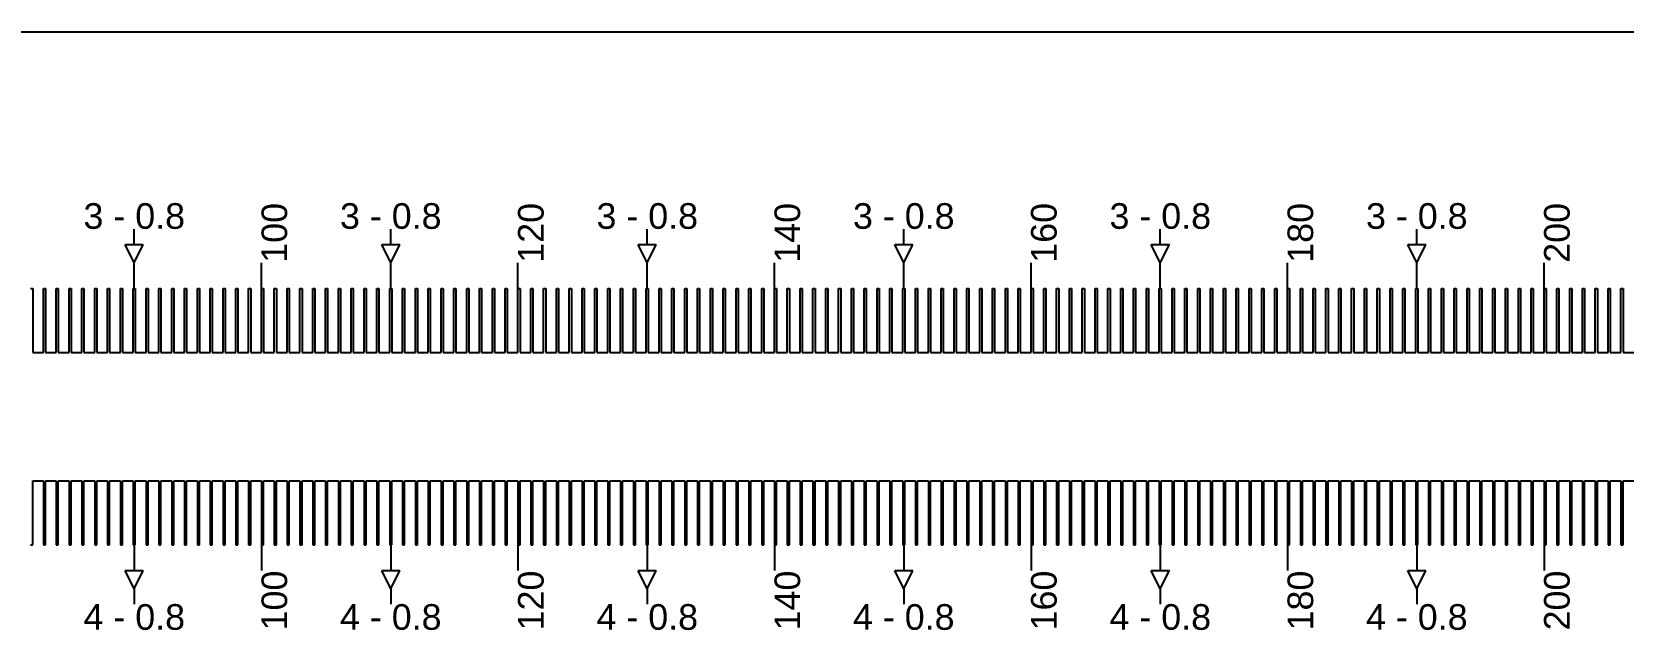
# Model space of a CAD drawing. Extents: x -119394 to 128420, y 74496 to 185496.
# Drawn here: x 7467 to 8088, y 112563 to 112796 of the extents above; entities that cross this region are included whole.
import ezdxf

# ---------------------------------------------------------------- set-up
doc = ezdxf.new("R2010")
doc.units = 13
doc.layers.add('CL - Label-1', color=120, linetype='Continuous')
doc.layers.add('CL - Label-2', color=132, linetype='Continuous')
doc.layers.add('CL - Sub-Micro', color=7, linetype='Continuous', true_color=0x47d1ff)
doc.styles.get("Standard").update_dxf_attribs({"font": 'arial.ttf'})

msp = doc.modelspace()

# ---------------------------------------------------------------- linework, layer by layer
for p, q in [((4356.79, 112795.86), (14856.79, 112795.86)), ((7507.19, 112712.94), (7507.19, 112718.94)), ((7607.19, 112712.94), (7607.19, 112718.94)), ((7707.19, 112712.94), (7707.19, 112718.94)), ((7807.19, 112712.94), (7807.19, 112718.94)), ((7907.19, 112712.94), (7907.19, 112718.94)), ((8007.19, 112712.94), (8007.19, 112718.94)), ((7507.19, 112695.86), (7507.19, 112705.86)), ((7556.79, 112695.86), (7556.79, 112705.86)), ((7607.19, 112695.86), (7607.19, 112705.86)), ((7656.79, 112695.86), (7656.79, 112705.86)), ((7707.19, 112695.86), (7707.19, 112705.86)), ((7756.79, 112695.86), (7756.79, 112705.86)), ((7807.19, 112695.86), (7807.19, 112705.86)), ((7856.79, 112695.86), (7856.79, 112705.86)), ((7907.19, 112695.86), (7907.19, 112705.86)), ((7956.79, 112695.86), (7956.79, 112705.86)), ((8007.19, 112695.86), (8007.19, 112705.86)), ((8056.79, 112695.86), (8056.79, 112705.86)), ((7507.19, 112595.86), (7507.19, 112585.86)), ((7556.79, 112595.86), (7556.79, 112585.86)), ((7607.19, 112595.86), (7607.19, 112585.86)), ((7656.79, 112595.86), (7656.79, 112585.86)), ((7707.19, 112595.86), (7707.19, 112585.86)), ((7756.79, 112595.86), (7756.79, 112585.86)), ((7807.19, 112595.86), (7807.19, 112585.86)), ((7856.79, 112595.86), (7856.79, 112585.86)), ((7907.19, 112595.86), (7907.19, 112585.86)), ((7956.79, 112595.86), (7956.79, 112585.86)), ((8007.19, 112595.86), (8007.19, 112585.86)), ((8056.79, 112595.86), (8056.79, 112585.86)), ((7507.19, 112578.79), (7507.19, 112572.79)), ((7607.19, 112578.79), (7607.19, 112572.79)), ((7707.19, 112578.79), (7707.19, 112572.79)), ((7807.19, 112578.79), (7807.19, 112572.79)), ((7907.19, 112578.79), (7907.19, 112572.79)), ((8007.19, 112578.79), (8007.19, 112572.79))]:
    msp.add_line(p, q)
at = {"layer": 'CL - Label-2'}
for p, q in [((7507.19, 112705.86), (7503.65, 112712.96)), ((7503.65, 112712.96), (7510.72, 112712.96)), ((7507.19, 112705.86), (7510.72, 112712.96)), ((7607.19, 112705.86), (7603.65, 112712.96)), ((7603.65, 112712.96), (7610.72, 112712.96)), ((7607.19, 112705.86), (7610.72, 112712.96)), ((7707.19, 112705.86), (7703.65, 112712.96)), ((7703.65, 112712.96), (7710.72, 112712.96)), ((7707.19, 112705.86), (7710.72, 112712.96)), ((7807.19, 112705.86), (7803.65, 112712.96)), ((7803.65, 112712.96), (7810.72, 112712.96)), ((7807.19, 112705.86), (7810.72, 112712.96)), ((7907.19, 112705.86), (7903.65, 112712.96)), ((7903.65, 112712.96), (7910.72, 112712.96)), ((7907.19, 112705.86), (7910.72, 112712.96)), ((8007.19, 112705.86), (8003.65, 112712.96)), ((8003.65, 112712.96), (8010.72, 112712.96)), ((8007.19, 112705.86), (8010.72, 112712.96)), ((7507.19, 112578.79), (7503.65, 112585.89)), ((7503.65, 112585.89), (7510.72, 112585.89)), ((7507.19, 112578.79), (7510.72, 112585.89)), ((7607.19, 112578.79), (7603.65, 112585.89)), ((7603.65, 112585.89), (7610.72, 112585.89)), ((7607.19, 112578.79), (7610.72, 112585.89)), ((7707.19, 112578.79), (7703.65, 112585.89)), ((7703.65, 112585.89), (7710.72, 112585.89)), ((7707.19, 112578.79), (7710.72, 112585.89)), ((7807.19, 112578.79), (7803.65, 112585.89)), ((7803.65, 112585.89), (7810.72, 112585.89)), ((7807.19, 112578.79), (7810.72, 112585.89)), ((7907.19, 112578.79), (7903.65, 112585.89)), ((7903.65, 112585.89), (7910.72, 112585.89)), ((7907.19, 112578.79), (7910.72, 112585.89)), ((8007.19, 112578.79), (8003.65, 112585.89)), ((8003.65, 112585.89), (8010.72, 112585.89)), ((8007.19, 112578.79), (8010.72, 112585.89))]:
    msp.add_line(p, q, dxfattribs=at)
at = {"layer": 'CL - Sub-Micro'}
for p, q in [((7466.79, 112695.86), (7467.59, 112695.86)), ((7467.59, 112695.86), (7467.59, 112670.86)), ((7471.79, 112670.86), (7471.79, 112695.86)), ((7471.79, 112695.86), (7472.59, 112695.86)), ((7472.59, 112695.86), (7472.59, 112670.86)), ((7476.79, 112670.86), (7476.79, 112695.86)), ((7476.79, 112695.86), (7477.59, 112695.86)), ((7477.59, 112695.86), (7477.59, 112670.86)), ((7481.79, 112670.86), (7481.79, 112695.86)), ((7481.79, 112695.86), (7482.59, 112695.86)), ((7482.59, 112695.86), (7482.59, 112670.86)), ((7486.79, 112670.86), (7486.79, 112695.86)), ((7486.79, 112695.86), (7487.59, 112695.86)), ((7487.59, 112695.86), (7487.59, 112670.86)), ((7491.79, 112670.86), (7491.79, 112695.86)), ((7491.79, 112695.86), (7492.59, 112695.86)), ((7492.59, 112695.86), (7492.59, 112670.86)), ((7496.79, 112670.86), (7496.79, 112695.86)), ((7496.79, 112695.86), (7497.59, 112695.86)), ((7497.59, 112695.86), (7497.59, 112670.86)), ((7501.79, 112670.86), (7501.79, 112695.86)), ((7501.79, 112695.86), (7502.59, 112695.86)), ((7502.59, 112695.86), (7502.59, 112670.86)), ((7506.79, 112670.86), (7506.79, 112695.86)), ((7506.79, 112695.86), (7507.59, 112695.86)), ((7507.59, 112695.86), (7507.59, 112670.86)), ((7511.79, 112670.86), (7511.79, 112695.86)), ((7511.79, 112695.86), (7512.59, 112695.86)), ((7512.59, 112695.86), (7512.59, 112670.86)), ((7516.79, 112670.86), (7516.79, 112695.86)), ((7516.79, 112695.86), (7517.59, 112695.86)), ((7517.59, 112695.86), (7517.59, 112670.86)), ((7521.79, 112670.86), (7521.79, 112695.86)), ((7521.79, 112695.86), (7522.59, 112695.86)), ((7522.59, 112695.86), (7522.59, 112670.86)), ((7526.79, 112670.86), (7526.79, 112695.86)), ((7526.79, 112695.86), (7527.59, 112695.86)), ((7527.59, 112695.86), (7527.59, 112670.86)), ((7531.79, 112670.86), (7531.79, 112695.86)), ((7531.79, 112695.86), (7532.59, 112695.86)), ((7532.59, 112695.86), (7532.59, 112670.86)), ((7536.79, 112670.86), (7536.79, 112695.86)), ((7536.79, 112695.86), (7537.59, 112695.86)), ((7537.59, 112695.86), (7537.59, 112670.86)), ((7541.79, 112670.86), (7541.79, 112695.86)), ((7541.79, 112695.86), (7542.59, 112695.86)), ((7542.59, 112695.86), (7542.59, 112670.86)), ((7546.79, 112670.86), (7546.79, 112695.86)), ((7546.79, 112695.86), (7547.59, 112695.86)), ((7547.59, 112695.86), (7547.59, 112670.86)), ((7551.79, 112670.86), (7551.79, 112695.86)), ((7551.79, 112695.86), (7552.59, 112695.86)), ((7552.59, 112695.86), (7552.59, 112670.86)), ((7556.79, 112670.86), (7556.79, 112695.86)), ((7556.79, 112695.86), (7557.59, 112695.86)), ((7557.59, 112695.86), (7557.59, 112670.86)), ((7561.79, 112670.86), (7561.79, 112695.86)), ((7561.79, 112695.86), (7562.59, 112695.86)), ((7562.59, 112695.86), (7562.59, 112670.86)), ((7566.79, 112670.86), (7566.79, 112695.86)), ((7566.79, 112695.86), (7567.59, 112695.86)), ((7567.59, 112695.86), (7567.59, 112670.86)), ((7571.79, 112670.86), (7571.79, 112695.86)), ((7571.79, 112695.86), (7572.59, 112695.86)), ((7572.59, 112695.86), (7572.59, 112670.86)), ((7576.79, 112670.86), (7576.79, 112695.86)), ((7576.79, 112695.86), (7577.59, 112695.86)), ((7577.59, 112695.86), (7577.59, 112670.86)), ((7581.79, 112670.86), (7581.79, 112695.86)), ((7581.79, 112695.86), (7582.59, 112695.86)), ((7582.59, 112695.86), (7582.59, 112670.86)), ((7586.79, 112670.86), (7586.79, 112695.86)), ((7586.79, 112695.86), (7587.59, 112695.86)), ((7587.59, 112695.86), (7587.59, 112670.86)), ((7591.79, 112670.86), (7591.79, 112695.86)), ((7591.79, 112695.86), (7592.59, 112695.86)), ((7592.59, 112695.86), (7592.59, 112670.86)), ((7596.79, 112670.86), (7596.79, 112695.86)), ((7596.79, 112695.86), (7597.59, 112695.86)), ((7597.59, 112695.86), (7597.59, 112670.86)), ((7601.79, 112670.86), (7601.79, 112695.86)), ((7601.79, 112695.86), (7602.59, 112695.86)), ((7602.59, 112695.86), (7602.59, 112670.86)), ((7606.79, 112670.86), (7606.79, 112695.86)), ((7606.79, 112695.86), (7607.59, 112695.86)), ((7607.59, 112695.86), (7607.59, 112670.86)), ((7611.79, 112670.86), (7611.79, 112695.86)), ((7611.79, 112695.86), (7612.59, 112695.86)), ((7612.59, 112695.86), (7612.59, 112670.86)), ((7616.79, 112670.86), (7616.79, 112695.86)), ((7616.79, 112695.86), (7617.59, 112695.86)), ((7617.59, 112695.86), (7617.59, 112670.86)), ((7621.79, 112670.86), (7621.79, 112695.86)), ((7621.79, 112695.86), (7622.59, 112695.86)), ((7622.59, 112695.86), (7622.59, 112670.86)), ((7626.79, 112670.86), (7626.79, 112695.86)), ((7626.79, 112695.86), (7627.59, 112695.86)), ((7627.59, 112695.86), (7627.59, 112670.86)), ((7631.79, 112670.86), (7631.79, 112695.86)), ((7631.79, 112695.86), (7632.59, 112695.86)), ((7632.59, 112695.86), (7632.59, 112670.86)), ((7636.79, 112670.86), (7636.79, 112695.86)), ((7636.79, 112695.86), (7637.59, 112695.86)), ((7637.59, 112695.86), (7637.59, 112670.86)), ((7641.79, 112670.86), (7641.79, 112695.86)), ((7641.79, 112695.86), (7642.59, 112695.86)), ((7642.59, 112695.86), (7642.59, 112670.86)), ((7646.79, 112670.86), (7646.79, 112695.86)), ((7646.79, 112695.86), (7647.59, 112695.86)), ((7647.59, 112695.86), (7647.59, 112670.86)), ((7651.79, 112670.86), (7651.79, 112695.86)), ((7651.79, 112695.86), (7652.59, 112695.86)), ((7652.59, 112695.86), (7652.59, 112670.86)), ((7656.79, 112670.86), (7656.79, 112695.86)), ((7656.79, 112695.86), (7657.59, 112695.86)), ((7657.59, 112695.86), (7657.59, 112670.86)), ((7661.79, 112670.86), (7661.79, 112695.86)), ((7661.79, 112695.86), (7662.59, 112695.86)), ((7662.59, 112695.86), (7662.59, 112670.86)), ((7666.79, 112670.86), (7666.79, 112695.86)), ((7666.79, 112695.86), (7667.59, 112695.86)), ((7667.59, 112695.86), (7667.59, 112670.86)), ((7671.79, 112670.86), (7671.79, 112695.86)), ((7671.79, 112695.86), (7672.59, 112695.86)), ((7672.59, 112695.86), (7672.59, 112670.86)), ((7676.79, 112670.86), (7676.79, 112695.86)), ((7676.79, 112695.86), (7677.59, 112695.86)), ((7677.59, 112695.86), (7677.59, 112670.86)), ((7681.79, 112670.86), (7681.79, 112695.86)), ((7681.79, 112695.86), (7682.59, 112695.86)), ((7682.59, 112695.86), (7682.59, 112670.86)), ((7686.79, 112670.86), (7686.79, 112695.86)), ((7686.79, 112695.86), (7687.59, 112695.86)), ((7687.59, 112695.86), (7687.59, 112670.86)), ((7691.79, 112670.86), (7691.79, 112695.86)), ((7691.79, 112695.86), (7692.59, 112695.86)), ((7692.59, 112695.86), (7692.59, 112670.86)), ((7696.79, 112670.86), (7696.79, 112695.86)), ((7696.79, 112695.86), (7697.59, 112695.86)), ((7697.59, 112695.86), (7697.59, 112670.86)), ((7701.79, 112670.86), (7701.79, 112695.86)), ((7701.79, 112695.86), (7702.59, 112695.86)), ((7702.59, 112695.86), (7702.59, 112670.86)), ((7706.79, 112670.86), (7706.79, 112695.86)), ((7706.79, 112695.86), (7707.59, 112695.86)), ((7707.59, 112695.86), (7707.59, 112670.86)), ((7711.79, 112670.86), (7711.79, 112695.86)), ((7711.79, 112695.86), (7712.59, 112695.86)), ((7712.59, 112695.86), (7712.59, 112670.86)), ((7716.79, 112670.86), (7716.79, 112695.86)), ((7716.79, 112695.86), (7717.59, 112695.86)), ((7717.59, 112695.86), (7717.59, 112670.86)), ((7721.79, 112670.86), (7721.79, 112695.86)), ((7721.79, 112695.86), (7722.59, 112695.86)), ((7722.59, 112695.86), (7722.59, 112670.86)), ((7726.79, 112670.86), (7726.79, 112695.86)), ((7726.79, 112695.86), (7727.59, 112695.86)), ((7727.59, 112695.86), (7727.59, 112670.86)), ((7731.79, 112670.86), (7731.79, 112695.86)), ((7731.79, 112695.86), (7732.59, 112695.86)), ((7732.59, 112695.86), (7732.59, 112670.86)), ((7736.79, 112670.86), (7736.79, 112695.86)), ((7736.79, 112695.86), (7737.59, 112695.86)), ((7737.59, 112695.86), (7737.59, 112670.86)), ((7741.79, 112670.86), (7741.79, 112695.86)), ((7741.79, 112695.86), (7742.59, 112695.86)), ((7742.59, 112695.86), (7742.59, 112670.86)), ((7746.79, 112670.86), (7746.79, 112695.86)), ((7746.79, 112695.86), (7747.59, 112695.86)), ((7747.59, 112695.86), (7747.59, 112670.86)), ((7751.79, 112670.86), (7751.79, 112695.86)), ((7751.79, 112695.86), (7752.59, 112695.86)), ((7752.59, 112695.86), (7752.59, 112670.86)), ((7756.79, 112670.86), (7756.79, 112695.86)), ((7756.79, 112695.86), (7757.59, 112695.86)), ((7757.59, 112695.86), (7757.59, 112670.86)), ((7761.79, 112670.86), (7761.79, 112695.86)), ((7761.79, 112695.86), (7762.59, 112695.86)), ((7762.59, 112695.86), (7762.59, 112670.86)), ((7766.79, 112670.86), (7766.79, 112695.86)), ((7766.79, 112695.86), (7767.59, 112695.86)), ((7767.59, 112695.86), (7767.59, 112670.86)), ((7771.79, 112670.86), (7771.79, 112695.86)), ((7771.79, 112695.86), (7772.59, 112695.86)), ((7772.59, 112695.86), (7772.59, 112670.86)), ((7776.79, 112670.86), (7776.79, 112695.86)), ((7776.79, 112695.86), (7777.59, 112695.86)), ((7777.59, 112695.86), (7777.59, 112670.86)), ((7781.79, 112670.86), (7781.79, 112695.86)), ((7781.79, 112695.86), (7782.59, 112695.86)), ((7782.59, 112695.86), (7782.59, 112670.86)), ((7786.79, 112670.86), (7786.79, 112695.86)), ((7786.79, 112695.86), (7787.59, 112695.86)), ((7787.59, 112695.86), (7787.59, 112670.86)), ((7791.79, 112670.86), (7791.79, 112695.86)), ((7791.79, 112695.86), (7792.59, 112695.86)), ((7792.59, 112695.86), (7792.59, 112670.86)), ((7796.79, 112670.86), (7796.79, 112695.86)), ((7796.79, 112695.86), (7797.59, 112695.86)), ((7797.59, 112695.86), (7797.59, 112670.86)), ((7801.79, 112670.86), (7801.79, 112695.86)), ((7801.79, 112695.86), (7802.59, 112695.86)), ((7802.59, 112695.86), (7802.59, 112670.86)), ((7806.79, 112670.86), (7806.79, 112695.86)), ((7806.79, 112695.86), (7807.59, 112695.86)), ((7807.59, 112695.86), (7807.59, 112670.86)), ((7811.79, 112670.86), (7811.79, 112695.86)), ((7811.79, 112695.86), (7812.59, 112695.86)), ((7812.59, 112695.86), (7812.59, 112670.86)), ((7816.79, 112670.86), (7816.79, 112695.86)), ((7816.79, 112695.86), (7817.59, 112695.86)), ((7817.59, 112695.86), (7817.59, 112670.86)), ((7821.79, 112670.86), (7821.79, 112695.86)), ((7821.79, 112695.86), (7822.59, 112695.86)), ((7822.59, 112695.86), (7822.59, 112670.86)), ((7826.79, 112670.86), (7826.79, 112695.86)), ((7826.79, 112695.86), (7827.59, 112695.86)), ((7827.59, 112695.86), (7827.59, 112670.86)), ((7831.79, 112670.86), (7831.79, 112695.86)), ((7831.79, 112695.86), (7832.59, 112695.86)), ((7832.59, 112695.86), (7832.59, 112670.86)), ((7836.79, 112670.86), (7836.79, 112695.86)), ((7836.79, 112695.86), (7837.59, 112695.86)), ((7837.59, 112695.86), (7837.59, 112670.86)), ((7841.79, 112670.86), (7841.79, 112695.86)), ((7841.79, 112695.86), (7842.59, 112695.86)), ((7842.59, 112695.86), (7842.59, 112670.86)), ((7846.79, 112670.86), (7846.79, 112695.86)), ((7846.79, 112695.86), (7847.59, 112695.86)), ((7847.59, 112695.86), (7847.59, 112670.86)), ((7851.79, 112670.86), (7851.79, 112695.86)), ((7851.79, 112695.86), (7852.59, 112695.86)), ((7852.59, 112695.86), (7852.59, 112670.86)), ((7856.79, 112670.86), (7856.79, 112695.86)), ((7856.79, 112695.86), (7857.59, 112695.86)), ((7857.59, 112695.86), (7857.59, 112670.86)), ((7861.79, 112670.86), (7861.79, 112695.86)), ((7861.79, 112695.86), (7862.59, 112695.86)), ((7862.59, 112695.86), (7862.59, 112670.86)), ((7866.79, 112670.86), (7866.79, 112695.86)), ((7866.79, 112695.86), (7867.59, 112695.86)), ((7867.59, 112695.86), (7867.59, 112670.86)), ((7871.79, 112670.86), (7871.79, 112695.86)), ((7871.79, 112695.86), (7872.59, 112695.86)), ((7872.59, 112695.86), (7872.59, 112670.86)), ((7876.79, 112670.86), (7876.79, 112695.86)), ((7876.79, 112695.86), (7877.59, 112695.86)), ((7877.59, 112695.86), (7877.59, 112670.86)), ((7881.79, 112670.86), (7881.79, 112695.86)), ((7881.79, 112695.86), (7882.59, 112695.86)), ((7882.59, 112695.86), (7882.59, 112670.86)), ((7886.79, 112670.86), (7886.79, 112695.86)), ((7886.79, 112695.86), (7887.59, 112695.86)), ((7887.59, 112695.86), (7887.59, 112670.86)), ((7891.79, 112670.86), (7891.79, 112695.86)), ((7891.79, 112695.86), (7892.59, 112695.86)), ((7892.59, 112695.86), (7892.59, 112670.86)), ((7896.79, 112670.86), (7896.79, 112695.86)), ((7896.79, 112695.86), (7897.59, 112695.86)), ((7897.59, 112695.86), (7897.59, 112670.86)), ((7901.79, 112670.86), (7901.79, 112695.86)), ((7901.79, 112695.86), (7902.59, 112695.86)), ((7902.59, 112695.86), (7902.59, 112670.86)), ((7906.79, 112670.86), (7906.79, 112695.86)), ((7906.79, 112695.86), (7907.59, 112695.86)), ((7907.59, 112695.86), (7907.59, 112670.86)), ((7911.79, 112670.86), (7911.79, 112695.86)), ((7911.79, 112695.86), (7912.59, 112695.86)), ((7912.59, 112695.86), (7912.59, 112670.86)), ((7916.79, 112670.86), (7916.79, 112695.86)), ((7916.79, 112695.86), (7917.59, 112695.86)), ((7917.59, 112695.86), (7917.59, 112670.86)), ((7921.79, 112670.86), (7921.79, 112695.86)), ((7921.79, 112695.86), (7922.59, 112695.86)), ((7922.59, 112695.86), (7922.59, 112670.86)), ((7926.79, 112670.86), (7926.79, 112695.86)), ((7926.79, 112695.86), (7927.59, 112695.86)), ((7927.59, 112695.86), (7927.59, 112670.86)), ((7931.79, 112670.86), (7931.79, 112695.86)), ((7931.79, 112695.86), (7932.59, 112695.86)), ((7932.59, 112695.86), (7932.59, 112670.86)), ((7936.79, 112670.86), (7936.79, 112695.86)), ((7936.79, 112695.86), (7937.59, 112695.86)), ((7937.59, 112695.86), (7937.59, 112670.86)), ((7941.79, 112670.86), (7941.79, 112695.86)), ((7941.79, 112695.86), (7942.59, 112695.86)), ((7942.59, 112695.86), (7942.59, 112670.86)), ((7946.79, 112670.86), (7946.79, 112695.86)), ((7946.79, 112695.86), (7947.59, 112695.86)), ((7947.59, 112695.86), (7947.59, 112670.86)), ((7951.79, 112670.86), (7951.79, 112695.86)), ((7951.79, 112695.86), (7952.59, 112695.86)), ((7952.59, 112695.86), (7952.59, 112670.86)), ((7956.79, 112670.86), (7956.79, 112695.86)), ((7956.79, 112695.86), (7957.59, 112695.86)), ((7957.59, 112695.86), (7957.59, 112670.86)), ((7961.79, 112670.86), (7961.79, 112695.86)), ((7961.79, 112695.86), (7962.59, 112695.86)), ((7962.59, 112695.86), (7962.59, 112670.86)), ((7966.79, 112670.86), (7966.79, 112695.86)), ((7966.79, 112695.86), (7967.59, 112695.86)), ((7967.59, 112695.86), (7967.59, 112670.86)), ((7971.79, 112670.86), (7971.79, 112695.86)), ((7971.79, 112695.86), (7972.59, 112695.86)), ((7972.59, 112695.86), (7972.59, 112670.86)), ((7976.79, 112670.86), (7976.79, 112695.86)), ((7976.79, 112695.86), (7977.59, 112695.86)), ((7977.59, 112695.86), (7977.59, 112670.86)), ((7981.79, 112670.86), (7981.79, 112695.86)), ((7981.79, 112695.86), (7982.59, 112695.86)), ((7982.59, 112695.86), (7982.59, 112670.86)), ((7986.79, 112670.86), (7986.79, 112695.86)), ((7986.79, 112695.86), (7987.59, 112695.86)), ((7987.59, 112695.86), (7987.59, 112670.86)), ((7991.79, 112670.86), (7991.79, 112695.86)), ((7991.79, 112695.86), (7992.59, 112695.86)), ((7992.59, 112695.86), (7992.59, 112670.86)), ((7996.79, 112670.86), (7996.79, 112695.86)), ((7996.79, 112695.86), (7997.59, 112695.86)), ((7997.59, 112695.86), (7997.59, 112670.86)), ((8001.79, 112670.86), (8001.79, 112695.86)), ((8001.79, 112695.86), (8002.59, 112695.86)), ((8002.59, 112695.86), (8002.59, 112670.86)), ((8006.79, 112670.86), (8006.79, 112695.86)), ((8006.79, 112695.86), (8007.59, 112695.86)), ((8007.59, 112695.86), (8007.59, 112670.86)), ((8011.79, 112670.86), (8011.79, 112695.86)), ((8011.79, 112695.86), (8012.59, 112695.86)), ((8012.59, 112695.86), (8012.59, 112670.86)), ((8016.79, 112670.86), (8016.79, 112695.86)), ((8016.79, 112695.86), (8017.59, 112695.86)), ((8017.59, 112695.86), (8017.59, 112670.86)), ((8021.79, 112670.86), (8021.79, 112695.86)), ((8021.79, 112695.86), (8022.59, 112695.86)), ((8022.59, 112695.86), (8022.59, 112670.86)), ((8026.79, 112670.86), (8026.79, 112695.86)), ((8026.79, 112695.86), (8027.59, 112695.86)), ((8027.59, 112695.86), (8027.59, 112670.86)), ((8031.79, 112670.86), (8031.79, 112695.86)), ((8031.79, 112695.86), (8032.59, 112695.86)), ((8032.59, 112695.86), (8032.59, 112670.86)), ((8036.79, 112670.86), (8036.79, 112695.86)), ((8036.79, 112695.86), (8037.59, 112695.86)), ((8037.59, 112695.86), (8037.59, 112670.86)), ((8041.79, 112670.86), (8041.79, 112695.86)), ((8041.79, 112695.86), (8042.59, 112695.86)), ((8042.59, 112695.86), (8042.59, 112670.86)), ((8046.79, 112670.86), (8046.79, 112695.86)), ((8046.79, 112695.86), (8047.59, 112695.86)), ((8047.59, 112695.86), (8047.59, 112670.86)), ((8051.79, 112670.86), (8051.79, 112695.86)), ((8051.79, 112695.86), (8052.59, 112695.86)), ((8052.59, 112695.86), (8052.59, 112670.86)), ((8056.79, 112670.86), (8056.79, 112695.86)), ((8056.79, 112695.86), (8057.59, 112695.86)), ((8057.59, 112695.86), (8057.59, 112670.86)), ((8061.79, 112670.86), (8061.79, 112695.86)), ((8061.79, 112695.86), (8062.59, 112695.86)), ((8062.59, 112695.86), (8062.59, 112670.86)), ((8066.79, 112670.86), (8066.79, 112695.86)), ((8066.79, 112695.86), (8067.59, 112695.86)), ((8067.59, 112695.86), (8067.59, 112670.86)), ((8071.79, 112670.86), (8071.79, 112695.86)), ((8071.79, 112695.86), (8072.59, 112695.86)), ((8072.59, 112695.86), (8072.59, 112670.86)), ((8076.79, 112670.86), (8076.79, 112695.86)), ((8076.79, 112695.86), (8077.59, 112695.86)), ((8077.59, 112695.86), (8077.59, 112670.86)), ((8081.79, 112670.86), (8081.79, 112695.86)), ((8081.79, 112695.86), (8082.59, 112695.86)), ((8082.59, 112695.86), (8082.59, 112670.86)), ((8086.79, 112670.86), (8086.79, 112695.86)), ((8086.79, 112695.86), (8087.59, 112695.86)), ((8087.59, 112695.86), (8087.59, 112670.86)), ((7467.59, 112670.86), (7471.79, 112670.86)), ((7472.59, 112670.86), (7476.79, 112670.86)), ((7477.59, 112670.86), (7481.79, 112670.86)), ((7482.59, 112670.86), (7486.79, 112670.86)), ((7487.59, 112670.86), (7491.79, 112670.86)), ((7492.59, 112670.86), (7496.79, 112670.86)), ((7497.59, 112670.86), (7501.79, 112670.86)), ((7502.59, 112670.86), (7506.79, 112670.86)), ((7507.59, 112670.86), (7511.79, 112670.86)), ((7512.59, 112670.86), (7516.79, 112670.86)), ((7517.59, 112670.86), (7521.79, 112670.86)), ((7522.59, 112670.86), (7526.79, 112670.86)), ((7527.59, 112670.86), (7531.79, 112670.86)), ((7532.59, 112670.86), (7536.79, 112670.86)), ((7537.59, 112670.86), (7541.79, 112670.86)), ((7542.59, 112670.86), (7546.79, 112670.86)), ((7547.59, 112670.86), (7551.79, 112670.86)), ((7552.59, 112670.86), (7556.79, 112670.86)), ((7557.59, 112670.86), (7561.79, 112670.86)), ((7562.59, 112670.86), (7566.79, 112670.86)), ((7567.59, 112670.86), (7571.79, 112670.86)), ((7572.59, 112670.86), (7576.79, 112670.86)), ((7577.59, 112670.86), (7581.79, 112670.86)), ((7582.59, 112670.86), (7586.79, 112670.86)), ((7587.59, 112670.86), (7591.79, 112670.86)), ((7592.59, 112670.86), (7596.79, 112670.86)), ((7597.59, 112670.86), (7601.79, 112670.86)), ((7602.59, 112670.86), (7606.79, 112670.86)), ((7607.59, 112670.86), (7611.79, 112670.86)), ((7612.59, 112670.86), (7616.79, 112670.86)), ((7617.59, 112670.86), (7621.79, 112670.86)), ((7622.59, 112670.86), (7626.79, 112670.86)), ((7627.59, 112670.86), (7631.79, 112670.86)), ((7632.59, 112670.86), (7636.79, 112670.86)), ((7637.59, 112670.86), (7641.79, 112670.86)), ((7642.59, 112670.86), (7646.79, 112670.86)), ((7647.59, 112670.86), (7651.79, 112670.86)), ((7652.59, 112670.86), (7656.79, 112670.86)), ((7657.59, 112670.86), (7661.79, 112670.86)), ((7662.59, 112670.86), (7666.79, 112670.86)), ((7667.59, 112670.86), (7671.79, 112670.86)), ((7672.59, 112670.86), (7676.79, 112670.86)), ((7677.59, 112670.86), (7681.79, 112670.86)), ((7682.59, 112670.86), (7686.79, 112670.86)), ((7687.59, 112670.86), (7691.79, 112670.86)), ((7692.59, 112670.86), (7696.79, 112670.86)), ((7697.59, 112670.86), (7701.79, 112670.86)), ((7702.59, 112670.86), (7706.79, 112670.86)), ((7707.59, 112670.86), (7711.79, 112670.86)), ((7712.59, 112670.86), (7716.79, 112670.86)), ((7717.59, 112670.86), (7721.79, 112670.86)), ((7722.59, 112670.86), (7726.79, 112670.86)), ((7727.59, 112670.86), (7731.79, 112670.86)), ((7732.59, 112670.86), (7736.79, 112670.86)), ((7737.59, 112670.86), (7741.79, 112670.86)), ((7742.59, 112670.86), (7746.79, 112670.86)), ((7747.59, 112670.86), (7751.79, 112670.86)), ((7752.59, 112670.86), (7756.79, 112670.86)), ((7757.59, 112670.86), (7761.79, 112670.86)), ((7762.59, 112670.86), (7766.79, 112670.86)), ((7767.59, 112670.86), (7771.79, 112670.86)), ((7772.59, 112670.86), (7776.79, 112670.86)), ((7777.59, 112670.86), (7781.79, 112670.86)), ((7782.59, 112670.86), (7786.79, 112670.86)), ((7787.59, 112670.86), (7791.79, 112670.86)), ((7792.59, 112670.86), (7796.79, 112670.86)), ((7797.59, 112670.86), (7801.79, 112670.86)), ((7802.59, 112670.86), (7806.79, 112670.86)), ((7807.59, 112670.86), (7811.79, 112670.86)), ((7812.59, 112670.86), (7816.79, 112670.86)), ((7817.59, 112670.86), (7821.79, 112670.86)), ((7822.59, 112670.86), (7826.79, 112670.86)), ((7827.59, 112670.86), (7831.79, 112670.86)), ((7832.59, 112670.86), (7836.79, 112670.86)), ((7837.59, 112670.86), (7841.79, 112670.86)), ((7842.59, 112670.86), (7846.79, 112670.86)), ((7847.59, 112670.86), (7851.79, 112670.86)), ((7852.59, 112670.86), (7856.79, 112670.86)), ((7857.59, 112670.86), (7861.79, 112670.86)), ((7862.59, 112670.86), (7866.79, 112670.86)), ((7867.59, 112670.86), (7871.79, 112670.86)), ((7872.59, 112670.86), (7876.79, 112670.86)), ((7877.59, 112670.86), (7881.79, 112670.86)), ((7882.59, 112670.86), (7886.79, 112670.86)), ((7887.59, 112670.86), (7891.79, 112670.86)), ((7892.59, 112670.86), (7896.79, 112670.86)), ((7897.59, 112670.86), (7901.79, 112670.86)), ((7902.59, 112670.86), (7906.79, 112670.86)), ((7907.59, 112670.86), (7911.79, 112670.86)), ((7912.59, 112670.86), (7916.79, 112670.86)), ((7917.59, 112670.86), (7921.79, 112670.86)), ((7922.59, 112670.86), (7926.79, 112670.86)), ((7927.59, 112670.86), (7931.79, 112670.86)), ((7932.59, 112670.86), (7936.79, 112670.86)), ((7937.59, 112670.86), (7941.79, 112670.86)), ((7942.59, 112670.86), (7946.79, 112670.86)), ((7947.59, 112670.86), (7951.79, 112670.86)), ((7952.59, 112670.86), (7956.79, 112670.86)), ((7957.59, 112670.86), (7961.79, 112670.86)), ((7962.59, 112670.86), (7966.79, 112670.86)), ((7967.59, 112670.86), (7971.79, 112670.86)), ((7972.59, 112670.86), (7976.79, 112670.86)), ((7977.59, 112670.86), (7981.79, 112670.86)), ((7982.59, 112670.86), (7986.79, 112670.86)), ((7987.59, 112670.86), (7991.79, 112670.86)), ((7992.59, 112670.86), (7996.79, 112670.86)), ((7997.59, 112670.86), (8001.79, 112670.86)), ((8002.59, 112670.86), (8006.79, 112670.86)), ((8007.59, 112670.86), (8011.79, 112670.86)), ((8012.59, 112670.86), (8016.79, 112670.86)), ((8017.59, 112670.86), (8021.79, 112670.86)), ((8022.59, 112670.86), (8026.79, 112670.86)), ((8027.59, 112670.86), (8031.79, 112670.86)), ((8032.59, 112670.86), (8036.79, 112670.86)), ((8037.59, 112670.86), (8041.79, 112670.86)), ((8042.59, 112670.86), (8046.79, 112670.86)), ((8047.59, 112670.86), (8051.79, 112670.86)), ((8052.59, 112670.86), (8056.79, 112670.86)), ((8057.59, 112670.86), (8061.79, 112670.86)), ((8062.59, 112670.86), (8066.79, 112670.86)), ((8067.59, 112670.86), (8071.79, 112670.86)), ((8072.59, 112670.86), (8076.79, 112670.86)), ((8077.59, 112670.86), (8081.79, 112670.86)), ((8082.59, 112670.86), (8086.79, 112670.86)), ((8087.59, 112670.86), (8091.79, 112670.86)), ((7467.59, 112595.86), (7467.59, 112620.86)), ((7467.59, 112620.86), (7471.79, 112620.86)), ((7471.79, 112620.86), (7471.79, 112595.86)), ((7472.59, 112595.86), (7472.59, 112620.86)), ((7472.59, 112620.86), (7476.79, 112620.86)), ((7476.79, 112620.86), (7476.79, 112595.86)), ((7477.59, 112595.86), (7477.59, 112620.86)), ((7477.59, 112620.86), (7481.79, 112620.86)), ((7481.79, 112620.86), (7481.79, 112595.86)), ((7482.59, 112595.86), (7482.59, 112620.86)), ((7482.59, 112620.86), (7486.79, 112620.86)), ((7486.79, 112620.86), (7486.79, 112595.86)), ((7487.59, 112595.86), (7487.59, 112620.86)), ((7487.59, 112620.86), (7491.79, 112620.86)), ((7491.79, 112620.86), (7491.79, 112595.86)), ((7492.59, 112595.86), (7492.59, 112620.86)), ((7492.59, 112620.86), (7496.79, 112620.86)), ((7496.79, 112620.86), (7496.79, 112595.86)), ((7497.59, 112595.86), (7497.59, 112620.86)), ((7497.59, 112620.86), (7501.79, 112620.86)), ((7501.79, 112620.86), (7501.79, 112595.86)), ((7502.59, 112595.86), (7502.59, 112620.86)), ((7502.59, 112620.86), (7506.79, 112620.86)), ((7506.79, 112620.86), (7506.79, 112595.86)), ((7507.59, 112595.86), (7507.59, 112620.86)), ((7507.59, 112620.86), (7511.79, 112620.86)), ((7511.79, 112620.86), (7511.79, 112595.86)), ((7512.59, 112595.86), (7512.59, 112620.86)), ((7512.59, 112620.86), (7516.79, 112620.86)), ((7516.79, 112620.86), (7516.79, 112595.86)), ((7517.59, 112595.86), (7517.59, 112620.86)), ((7517.59, 112620.86), (7521.79, 112620.86)), ((7521.79, 112620.86), (7521.79, 112595.86)), ((7522.59, 112595.86), (7522.59, 112620.86)), ((7522.59, 112620.86), (7526.79, 112620.86)), ((7526.79, 112620.86), (7526.79, 112595.86)), ((7527.59, 112595.86), (7527.59, 112620.86)), ((7527.59, 112620.86), (7531.79, 112620.86)), ((7531.79, 112620.86), (7531.79, 112595.86)), ((7532.59, 112595.86), (7532.59, 112620.86)), ((7532.59, 112620.86), (7536.79, 112620.86)), ((7536.79, 112620.86), (7536.79, 112595.86)), ((7537.59, 112595.86), (7537.59, 112620.86)), ((7537.59, 112620.86), (7541.79, 112620.86)), ((7541.79, 112620.86), (7541.79, 112595.86)), ((7542.59, 112595.86), (7542.59, 112620.86)), ((7542.59, 112620.86), (7546.79, 112620.86)), ((7546.79, 112620.86), (7546.79, 112595.86)), ((7547.59, 112595.86), (7547.59, 112620.86)), ((7547.59, 112620.86), (7551.79, 112620.86)), ((7551.79, 112620.86), (7551.79, 112595.86)), ((7552.59, 112595.86), (7552.59, 112620.86)), ((7552.59, 112620.86), (7556.79, 112620.86)), ((7556.79, 112620.86), (7556.79, 112595.86)), ((7557.59, 112595.86), (7557.59, 112620.86)), ((7557.59, 112620.86), (7561.79, 112620.86)), ((7561.79, 112620.86), (7561.79, 112595.86)), ((7562.59, 112595.86), (7562.59, 112620.86)), ((7562.59, 112620.86), (7566.79, 112620.86)), ((7566.79, 112620.86), (7566.79, 112595.86)), ((7567.59, 112595.86), (7567.59, 112620.86)), ((7567.59, 112620.86), (7571.79, 112620.86)), ((7571.79, 112620.86), (7571.79, 112595.86)), ((7572.59, 112595.86), (7572.59, 112620.86)), ((7572.59, 112620.86), (7576.79, 112620.86)), ((7576.79, 112620.86), (7576.79, 112595.86)), ((7577.59, 112595.86), (7577.59, 112620.86)), ((7577.59, 112620.86), (7581.79, 112620.86)), ((7581.79, 112620.86), (7581.79, 112595.86)), ((7582.59, 112595.86), (7582.59, 112620.86)), ((7582.59, 112620.86), (7586.79, 112620.86)), ((7586.79, 112620.86), (7586.79, 112595.86)), ((7587.59, 112595.86), (7587.59, 112620.86)), ((7587.59, 112620.86), (7591.79, 112620.86)), ((7591.79, 112620.86), (7591.79, 112595.86)), ((7592.59, 112595.86), (7592.59, 112620.86)), ((7592.59, 112620.86), (7596.79, 112620.86)), ((7596.79, 112620.86), (7596.79, 112595.86)), ((7597.59, 112595.86), (7597.59, 112620.86)), ((7597.59, 112620.86), (7601.79, 112620.86)), ((7601.79, 112620.86), (7601.79, 112595.86)), ((7602.59, 112595.86), (7602.59, 112620.86)), ((7602.59, 112620.86), (7606.79, 112620.86)), ((7606.79, 112620.86), (7606.79, 112595.86)), ((7607.59, 112595.86), (7607.59, 112620.86)), ((7607.59, 112620.86), (7611.79, 112620.86)), ((7611.79, 112620.86), (7611.79, 112595.86)), ((7612.59, 112595.86), (7612.59, 112620.86)), ((7612.59, 112620.86), (7616.79, 112620.86)), ((7616.79, 112620.86), (7616.79, 112595.86)), ((7617.59, 112595.86), (7617.59, 112620.86)), ((7617.59, 112620.86), (7621.79, 112620.86)), ((7621.79, 112620.86), (7621.79, 112595.86)), ((7622.59, 112595.86), (7622.59, 112620.86)), ((7622.59, 112620.86), (7626.79, 112620.86)), ((7626.79, 112620.86), (7626.79, 112595.86)), ((7627.59, 112595.86), (7627.59, 112620.86)), ((7627.59, 112620.86), (7631.79, 112620.86)), ((7631.79, 112620.86), (7631.79, 112595.86)), ((7632.59, 112595.86), (7632.59, 112620.86)), ((7632.59, 112620.86), (7636.79, 112620.86)), ((7636.79, 112620.86), (7636.79, 112595.86)), ((7637.59, 112595.86), (7637.59, 112620.86)), ((7637.59, 112620.86), (7641.79, 112620.86)), ((7641.79, 112620.86), (7641.79, 112595.86)), ((7642.59, 112595.86), (7642.59, 112620.86)), ((7642.59, 112620.86), (7646.79, 112620.86)), ((7646.79, 112620.86), (7646.79, 112595.86)), ((7647.59, 112595.86), (7647.59, 112620.86)), ((7647.59, 112620.86), (7651.79, 112620.86)), ((7651.79, 112620.86), (7651.79, 112595.86)), ((7652.59, 112595.86), (7652.59, 112620.86)), ((7652.59, 112620.86), (7656.79, 112620.86)), ((7656.79, 112620.86), (7656.79, 112595.86)), ((7657.59, 112595.86), (7657.59, 112620.86)), ((7657.59, 112620.86), (7661.79, 112620.86)), ((7661.79, 112620.86), (7661.79, 112595.86)), ((7662.59, 112595.86), (7662.59, 112620.86)), ((7662.59, 112620.86), (7666.79, 112620.86)), ((7666.79, 112620.86), (7666.79, 112595.86)), ((7667.59, 112595.86), (7667.59, 112620.86)), ((7667.59, 112620.86), (7671.79, 112620.86)), ((7671.79, 112620.86), (7671.79, 112595.86)), ((7672.59, 112595.86), (7672.59, 112620.86)), ((7672.59, 112620.86), (7676.79, 112620.86)), ((7676.79, 112620.86), (7676.79, 112595.86)), ((7677.59, 112595.86), (7677.59, 112620.86)), ((7677.59, 112620.86), (7681.79, 112620.86)), ((7681.79, 112620.86), (7681.79, 112595.86)), ((7682.59, 112595.86), (7682.59, 112620.86)), ((7682.59, 112620.86), (7686.79, 112620.86)), ((7686.79, 112620.86), (7686.79, 112595.86)), ((7687.59, 112595.86), (7687.59, 112620.86)), ((7687.59, 112620.86), (7691.79, 112620.86)), ((7691.79, 112620.86), (7691.79, 112595.86)), ((7692.59, 112595.86), (7692.59, 112620.86)), ((7692.59, 112620.86), (7696.79, 112620.86)), ((7696.79, 112620.86), (7696.79, 112595.86)), ((7697.59, 112595.86), (7697.59, 112620.86)), ((7697.59, 112620.86), (7701.79, 112620.86)), ((7701.79, 112620.86), (7701.79, 112595.86)), ((7702.59, 112595.86), (7702.59, 112620.86)), ((7702.59, 112620.86), (7706.79, 112620.86)), ((7706.79, 112620.86), (7706.79, 112595.86)), ((7707.59, 112595.86), (7707.59, 112620.86)), ((7707.59, 112620.86), (7711.79, 112620.86)), ((7711.79, 112620.86), (7711.79, 112595.86)), ((7712.59, 112595.86), (7712.59, 112620.86)), ((7712.59, 112620.86), (7716.79, 112620.86)), ((7716.79, 112620.86), (7716.79, 112595.86)), ((7717.59, 112595.86), (7717.59, 112620.86)), ((7717.59, 112620.86), (7721.79, 112620.86)), ((7721.79, 112620.86), (7721.79, 112595.86)), ((7722.59, 112595.86), (7722.59, 112620.86)), ((7722.59, 112620.86), (7726.79, 112620.86)), ((7726.79, 112620.86), (7726.79, 112595.86)), ((7727.59, 112595.86), (7727.59, 112620.86)), ((7727.59, 112620.86), (7731.79, 112620.86)), ((7731.79, 112620.86), (7731.79, 112595.86)), ((7732.59, 112595.86), (7732.59, 112620.86)), ((7732.59, 112620.86), (7736.79, 112620.86)), ((7736.79, 112620.86), (7736.79, 112595.86)), ((7737.59, 112595.86), (7737.59, 112620.86)), ((7737.59, 112620.86), (7741.79, 112620.86)), ((7741.79, 112620.86), (7741.79, 112595.86)), ((7742.59, 112595.86), (7742.59, 112620.86)), ((7742.59, 112620.86), (7746.79, 112620.86)), ((7746.79, 112620.86), (7746.79, 112595.86)), ((7747.59, 112595.86), (7747.59, 112620.86)), ((7747.59, 112620.86), (7751.79, 112620.86)), ((7751.79, 112620.86), (7751.79, 112595.86)), ((7752.59, 112595.86), (7752.59, 112620.86)), ((7752.59, 112620.86), (7756.79, 112620.86)), ((7756.79, 112620.86), (7756.79, 112595.86)), ((7757.59, 112595.86), (7757.59, 112620.86)), ((7757.59, 112620.86), (7761.79, 112620.86)), ((7761.79, 112620.86), (7761.79, 112595.86)), ((7762.59, 112595.86), (7762.59, 112620.86)), ((7762.59, 112620.86), (7766.79, 112620.86)), ((7766.79, 112620.86), (7766.79, 112595.86)), ((7767.59, 112595.86), (7767.59, 112620.86)), ((7767.59, 112620.86), (7771.79, 112620.86)), ((7771.79, 112620.86), (7771.79, 112595.86)), ((7772.59, 112595.86), (7772.59, 112620.86)), ((7772.59, 112620.86), (7776.79, 112620.86)), ((7776.79, 112620.86), (7776.79, 112595.86)), ((7777.59, 112595.86), (7777.59, 112620.86)), ((7777.59, 112620.86), (7781.79, 112620.86)), ((7781.79, 112620.86), (7781.79, 112595.86)), ((7782.59, 112595.86), (7782.59, 112620.86)), ((7782.59, 112620.86), (7786.79, 112620.86)), ((7786.79, 112620.86), (7786.79, 112595.86)), ((7787.59, 112595.86), (7787.59, 112620.86)), ((7787.59, 112620.86), (7791.79, 112620.86)), ((7791.79, 112620.86), (7791.79, 112595.86)), ((7792.59, 112595.86), (7792.59, 112620.86)), ((7792.59, 112620.86), (7796.79, 112620.86)), ((7796.79, 112620.86), (7796.79, 112595.86)), ((7797.59, 112595.86), (7797.59, 112620.86)), ((7797.59, 112620.86), (7801.79, 112620.86)), ((7801.79, 112620.86), (7801.79, 112595.86)), ((7802.59, 112595.86), (7802.59, 112620.86)), ((7802.59, 112620.86), (7806.79, 112620.86)), ((7806.79, 112620.86), (7806.79, 112595.86)), ((7807.59, 112595.86), (7807.59, 112620.86)), ((7807.59, 112620.86), (7811.79, 112620.86)), ((7811.79, 112620.86), (7811.79, 112595.86)), ((7812.59, 112595.86), (7812.59, 112620.86)), ((7812.59, 112620.86), (7816.79, 112620.86)), ((7816.79, 112620.86), (7816.79, 112595.86)), ((7817.59, 112595.86), (7817.59, 112620.86)), ((7817.59, 112620.86), (7821.79, 112620.86)), ((7821.79, 112620.86), (7821.79, 112595.86)), ((7822.59, 112595.86), (7822.59, 112620.86)), ((7822.59, 112620.86), (7826.79, 112620.86)), ((7826.79, 112620.86), (7826.79, 112595.86)), ((7827.59, 112595.86), (7827.59, 112620.86)), ((7827.59, 112620.86), (7831.79, 112620.86)), ((7831.79, 112620.86), (7831.79, 112595.86)), ((7832.59, 112595.86), (7832.59, 112620.86)), ((7832.59, 112620.86), (7836.79, 112620.86)), ((7836.79, 112620.86), (7836.79, 112595.86)), ((7837.59, 112595.86), (7837.59, 112620.86)), ((7837.59, 112620.86), (7841.79, 112620.86)), ((7841.79, 112620.86), (7841.79, 112595.86)), ((7842.59, 112595.86), (7842.59, 112620.86)), ((7842.59, 112620.86), (7846.79, 112620.86)), ((7846.79, 112620.86), (7846.79, 112595.86)), ((7847.59, 112595.86), (7847.59, 112620.86)), ((7847.59, 112620.86), (7851.79, 112620.86)), ((7851.79, 112620.86), (7851.79, 112595.86)), ((7852.59, 112595.86), (7852.59, 112620.86)), ((7852.59, 112620.86), (7856.79, 112620.86)), ((7856.79, 112620.86), (7856.79, 112595.86)), ((7857.59, 112595.86), (7857.59, 112620.86)), ((7857.59, 112620.86), (7861.79, 112620.86)), ((7861.79, 112620.86), (7861.79, 112595.86)), ((7862.59, 112595.86), (7862.59, 112620.86)), ((7862.59, 112620.86), (7866.79, 112620.86)), ((7866.79, 112620.86), (7866.79, 112595.86)), ((7867.59, 112595.86), (7867.59, 112620.86)), ((7867.59, 112620.86), (7871.79, 112620.86)), ((7871.79, 112620.86), (7871.79, 112595.86)), ((7872.59, 112595.86), (7872.59, 112620.86)), ((7872.59, 112620.86), (7876.79, 112620.86)), ((7876.79, 112620.86), (7876.79, 112595.86)), ((7877.59, 112595.86), (7877.59, 112620.86)), ((7877.59, 112620.86), (7881.79, 112620.86)), ((7881.79, 112620.86), (7881.79, 112595.86)), ((7882.59, 112595.86), (7882.59, 112620.86)), ((7882.59, 112620.86), (7886.79, 112620.86)), ((7886.79, 112620.86), (7886.79, 112595.86)), ((7887.59, 112595.86), (7887.59, 112620.86)), ((7887.59, 112620.86), (7891.79, 112620.86)), ((7891.79, 112620.86), (7891.79, 112595.86)), ((7892.59, 112595.86), (7892.59, 112620.86)), ((7892.59, 112620.86), (7896.79, 112620.86)), ((7896.79, 112620.86), (7896.79, 112595.86)), ((7897.59, 112595.86), (7897.59, 112620.86)), ((7897.59, 112620.86), (7901.79, 112620.86)), ((7901.79, 112620.86), (7901.79, 112595.86)), ((7902.59, 112595.86), (7902.59, 112620.86)), ((7902.59, 112620.86), (7906.79, 112620.86)), ((7906.79, 112620.86), (7906.79, 112595.86)), ((7907.59, 112595.86), (7907.59, 112620.86)), ((7907.59, 112620.86), (7911.79, 112620.86)), ((7911.79, 112620.86), (7911.79, 112595.86)), ((7912.59, 112595.86), (7912.59, 112620.86)), ((7912.59, 112620.86), (7916.79, 112620.86)), ((7916.79, 112620.86), (7916.79, 112595.86)), ((7917.59, 112595.86), (7917.59, 112620.86)), ((7917.59, 112620.86), (7921.79, 112620.86)), ((7921.79, 112620.86), (7921.79, 112595.86)), ((7922.59, 112595.86), (7922.59, 112620.86)), ((7922.59, 112620.86), (7926.79, 112620.86)), ((7926.79, 112620.86), (7926.79, 112595.86)), ((7927.59, 112595.86), (7927.59, 112620.86)), ((7927.59, 112620.86), (7931.79, 112620.86)), ((7931.79, 112620.86), (7931.79, 112595.86)), ((7932.59, 112595.86), (7932.59, 112620.86)), ((7932.59, 112620.86), (7936.79, 112620.86)), ((7936.79, 112620.86), (7936.79, 112595.86)), ((7937.59, 112595.86), (7937.59, 112620.86)), ((7937.59, 112620.86), (7941.79, 112620.86)), ((7941.79, 112620.86), (7941.79, 112595.86)), ((7942.59, 112595.86), (7942.59, 112620.86)), ((7942.59, 112620.86), (7946.79, 112620.86)), ((7946.79, 112620.86), (7946.79, 112595.86)), ((7947.59, 112595.86), (7947.59, 112620.86)), ((7947.59, 112620.86), (7951.79, 112620.86)), ((7951.79, 112620.86), (7951.79, 112595.86)), ((7952.59, 112595.86), (7952.59, 112620.86)), ((7952.59, 112620.86), (7956.79, 112620.86)), ((7956.79, 112620.86), (7956.79, 112595.86)), ((7957.59, 112595.86), (7957.59, 112620.86)), ((7957.59, 112620.86), (7961.79, 112620.86)), ((7961.79, 112620.86), (7961.79, 112595.86)), ((7962.59, 112595.86), (7962.59, 112620.86)), ((7962.59, 112620.86), (7966.79, 112620.86)), ((7966.79, 112620.86), (7966.79, 112595.86)), ((7967.59, 112595.86), (7967.59, 112620.86)), ((7967.59, 112620.86), (7971.79, 112620.86)), ((7971.79, 112620.86), (7971.79, 112595.86)), ((7972.59, 112595.86), (7972.59, 112620.86)), ((7972.59, 112620.86), (7976.79, 112620.86)), ((7976.79, 112620.86), (7976.79, 112595.86)), ((7977.59, 112595.86), (7977.59, 112620.86)), ((7977.59, 112620.86), (7981.79, 112620.86)), ((7981.79, 112620.86), (7981.79, 112595.86)), ((7982.59, 112595.86), (7982.59, 112620.86)), ((7982.59, 112620.86), (7986.79, 112620.86)), ((7986.79, 112620.86), (7986.79, 112595.86)), ((7987.59, 112595.86), (7987.59, 112620.86)), ((7987.59, 112620.86), (7991.79, 112620.86)), ((7991.79, 112620.86), (7991.79, 112595.86)), ((7992.59, 112595.86), (7992.59, 112620.86)), ((7992.59, 112620.86), (7996.79, 112620.86)), ((7996.79, 112620.86), (7996.79, 112595.86)), ((7997.59, 112595.86), (7997.59, 112620.86)), ((7997.59, 112620.86), (8001.79, 112620.86)), ((8001.79, 112620.86), (8001.79, 112595.86)), ((8002.59, 112595.86), (8002.59, 112620.86)), ((8002.59, 112620.86), (8006.79, 112620.86)), ((8006.79, 112620.86), (8006.79, 112595.86)), ((8007.59, 112595.86), (8007.59, 112620.86)), ((8007.59, 112620.86), (8011.79, 112620.86)), ((8011.79, 112620.86), (8011.79, 112595.86)), ((8012.59, 112595.86), (8012.59, 112620.86)), ((8012.59, 112620.86), (8016.79, 112620.86)), ((8016.79, 112620.86), (8016.79, 112595.86)), ((8017.59, 112595.86), (8017.59, 112620.86)), ((8017.59, 112620.86), (8021.79, 112620.86)), ((8021.79, 112620.86), (8021.79, 112595.86)), ((8022.59, 112595.86), (8022.59, 112620.86)), ((8022.59, 112620.86), (8026.79, 112620.86)), ((8026.79, 112620.86), (8026.79, 112595.86)), ((8027.59, 112595.86), (8027.59, 112620.86)), ((8027.59, 112620.86), (8031.79, 112620.86)), ((8031.79, 112620.86), (8031.79, 112595.86)), ((8032.59, 112595.86), (8032.59, 112620.86)), ((8032.59, 112620.86), (8036.79, 112620.86)), ((8036.79, 112620.86), (8036.79, 112595.86)), ((8037.59, 112595.86), (8037.59, 112620.86)), ((8037.59, 112620.86), (8041.79, 112620.86)), ((8041.79, 112620.86), (8041.79, 112595.86)), ((8042.59, 112595.86), (8042.59, 112620.86)), ((8042.59, 112620.86), (8046.79, 112620.86)), ((8046.79, 112620.86), (8046.79, 112595.86)), ((8047.59, 112595.86), (8047.59, 112620.86)), ((8047.59, 112620.86), (8051.79, 112620.86)), ((8051.79, 112620.86), (8051.79, 112595.86)), ((8052.59, 112595.86), (8052.59, 112620.86)), ((8052.59, 112620.86), (8056.79, 112620.86)), ((8056.79, 112620.86), (8056.79, 112595.86)), ((8057.59, 112595.86), (8057.59, 112620.86)), ((8057.59, 112620.86), (8061.79, 112620.86)), ((8061.79, 112620.86), (8061.79, 112595.86)), ((8062.59, 112595.86), (8062.59, 112620.86)), ((8062.59, 112620.86), (8066.79, 112620.86)), ((8066.79, 112620.86), (8066.79, 112595.86)), ((8067.59, 112595.86), (8067.59, 112620.86)), ((8067.59, 112620.86), (8071.79, 112620.86)), ((8071.79, 112620.86), (8071.79, 112595.86)), ((8072.59, 112595.86), (8072.59, 112620.86)), ((8072.59, 112620.86), (8076.79, 112620.86)), ((8076.79, 112620.86), (8076.79, 112595.86)), ((8077.59, 112595.86), (8077.59, 112620.86)), ((8077.59, 112620.86), (8081.79, 112620.86)), ((8081.79, 112620.86), (8081.79, 112595.86)), ((8082.59, 112595.86), (8082.59, 112620.86)), ((8082.59, 112620.86), (8086.79, 112620.86)), ((8086.79, 112620.86), (8086.79, 112595.86)), ((8087.59, 112595.86), (8087.59, 112620.86)), ((8087.59, 112620.86), (8091.79, 112620.86)), ((7466.79, 112595.86), (7467.59, 112595.86)), ((7471.79, 112595.86), (7472.59, 112595.86)), ((7476.79, 112595.86), (7477.59, 112595.86)), ((7481.79, 112595.86), (7482.59, 112595.86)), ((7486.79, 112595.86), (7487.59, 112595.86)), ((7491.79, 112595.86), (7492.59, 112595.86)), ((7496.79, 112595.86), (7497.59, 112595.86)), ((7501.79, 112595.86), (7502.59, 112595.86)), ((7506.79, 112595.86), (7507.59, 112595.86)), ((7511.79, 112595.86), (7512.59, 112595.86)), ((7516.79, 112595.86), (7517.59, 112595.86)), ((7521.79, 112595.86), (7522.59, 112595.86)), ((7526.79, 112595.86), (7527.59, 112595.86)), ((7531.79, 112595.86), (7532.59, 112595.86)), ((7536.79, 112595.86), (7537.59, 112595.86)), ((7541.79, 112595.86), (7542.59, 112595.86)), ((7546.79, 112595.86), (7547.59, 112595.86)), ((7551.79, 112595.86), (7552.59, 112595.86)), ((7556.79, 112595.86), (7557.59, 112595.86)), ((7561.79, 112595.86), (7562.59, 112595.86)), ((7566.79, 112595.86), (7567.59, 112595.86)), ((7571.79, 112595.86), (7572.59, 112595.86)), ((7576.79, 112595.86), (7577.59, 112595.86)), ((7581.79, 112595.86), (7582.59, 112595.86)), ((7586.79, 112595.86), (7587.59, 112595.86)), ((7591.79, 112595.86), (7592.59, 112595.86)), ((7596.79, 112595.86), (7597.59, 112595.86)), ((7601.79, 112595.86), (7602.59, 112595.86)), ((7606.79, 112595.86), (7607.59, 112595.86)), ((7611.79, 112595.86), (7612.59, 112595.86)), ((7616.79, 112595.86), (7617.59, 112595.86)), ((7621.79, 112595.86), (7622.59, 112595.86)), ((7626.79, 112595.86), (7627.59, 112595.86)), ((7631.79, 112595.86), (7632.59, 112595.86)), ((7636.79, 112595.86), (7637.59, 112595.86)), ((7641.79, 112595.86), (7642.59, 112595.86)), ((7646.79, 112595.86), (7647.59, 112595.86)), ((7651.79, 112595.86), (7652.59, 112595.86)), ((7656.79, 112595.86), (7657.59, 112595.86)), ((7661.79, 112595.86), (7662.59, 112595.86)), ((7666.79, 112595.86), (7667.59, 112595.86)), ((7671.79, 112595.86), (7672.59, 112595.86)), ((7676.79, 112595.86), (7677.59, 112595.86)), ((7681.79, 112595.86), (7682.59, 112595.86)), ((7686.79, 112595.86), (7687.59, 112595.86)), ((7691.79, 112595.86), (7692.59, 112595.86)), ((7696.79, 112595.86), (7697.59, 112595.86)), ((7701.79, 112595.86), (7702.59, 112595.86)), ((7706.79, 112595.86), (7707.59, 112595.86)), ((7711.79, 112595.86), (7712.59, 112595.86)), ((7716.79, 112595.86), (7717.59, 112595.86)), ((7721.79, 112595.86), (7722.59, 112595.86)), ((7726.79, 112595.86), (7727.59, 112595.86)), ((7731.79, 112595.86), (7732.59, 112595.86)), ((7736.79, 112595.86), (7737.59, 112595.86)), ((7741.79, 112595.86), (7742.59, 112595.86)), ((7746.79, 112595.86), (7747.59, 112595.86)), ((7751.79, 112595.86), (7752.59, 112595.86)), ((7756.79, 112595.86), (7757.59, 112595.86)), ((7761.79, 112595.86), (7762.59, 112595.86)), ((7766.79, 112595.86), (7767.59, 112595.86)), ((7771.79, 112595.86), (7772.59, 112595.86)), ((7776.79, 112595.86), (7777.59, 112595.86)), ((7781.79, 112595.86), (7782.59, 112595.86)), ((7786.79, 112595.86), (7787.59, 112595.86)), ((7791.79, 112595.86), (7792.59, 112595.86)), ((7796.79, 112595.86), (7797.59, 112595.86)), ((7801.79, 112595.86), (7802.59, 112595.86)), ((7806.79, 112595.86), (7807.59, 112595.86)), ((7811.79, 112595.86), (7812.59, 112595.86)), ((7816.79, 112595.86), (7817.59, 112595.86)), ((7821.79, 112595.86), (7822.59, 112595.86)), ((7826.79, 112595.86), (7827.59, 112595.86)), ((7831.79, 112595.86), (7832.59, 112595.86)), ((7836.79, 112595.86), (7837.59, 112595.86)), ((7841.79, 112595.86), (7842.59, 112595.86)), ((7846.79, 112595.86), (7847.59, 112595.86)), ((7851.79, 112595.86), (7852.59, 112595.86)), ((7856.79, 112595.86), (7857.59, 112595.86)), ((7861.79, 112595.86), (7862.59, 112595.86)), ((7866.79, 112595.86), (7867.59, 112595.86)), ((7871.79, 112595.86), (7872.59, 112595.86)), ((7876.79, 112595.86), (7877.59, 112595.86)), ((7881.79, 112595.86), (7882.59, 112595.86)), ((7886.79, 112595.86), (7887.59, 112595.86)), ((7891.79, 112595.86), (7892.59, 112595.86)), ((7896.79, 112595.86), (7897.59, 112595.86)), ((7901.79, 112595.86), (7902.59, 112595.86)), ((7906.79, 112595.86), (7907.59, 112595.86)), ((7911.79, 112595.86), (7912.59, 112595.86)), ((7916.79, 112595.86), (7917.59, 112595.86)), ((7921.79, 112595.86), (7922.59, 112595.86)), ((7926.79, 112595.86), (7927.59, 112595.86)), ((7931.79, 112595.86), (7932.59, 112595.86)), ((7936.79, 112595.86), (7937.59, 112595.86)), ((7941.79, 112595.86), (7942.59, 112595.86)), ((7946.79, 112595.86), (7947.59, 112595.86)), ((7951.79, 112595.86), (7952.59, 112595.86)), ((7956.79, 112595.86), (7957.59, 112595.86)), ((7961.79, 112595.86), (7962.59, 112595.86)), ((7966.79, 112595.86), (7967.59, 112595.86)), ((7971.79, 112595.86), (7972.59, 112595.86)), ((7976.79, 112595.86), (7977.59, 112595.86)), ((7981.79, 112595.86), (7982.59, 112595.86)), ((7986.79, 112595.86), (7987.59, 112595.86)), ((7991.79, 112595.86), (7992.59, 112595.86)), ((7996.79, 112595.86), (7997.59, 112595.86)), ((8001.79, 112595.86), (8002.59, 112595.86)), ((8006.79, 112595.86), (8007.59, 112595.86)), ((8011.79, 112595.86), (8012.59, 112595.86)), ((8016.79, 112595.86), (8017.59, 112595.86)), ((8021.79, 112595.86), (8022.59, 112595.86)), ((8026.79, 112595.86), (8027.59, 112595.86)), ((8031.79, 112595.86), (8032.59, 112595.86)), ((8036.79, 112595.86), (8037.59, 112595.86)), ((8041.79, 112595.86), (8042.59, 112595.86)), ((8046.79, 112595.86), (8047.59, 112595.86)), ((8051.79, 112595.86), (8052.59, 112595.86)), ((8056.79, 112595.86), (8057.59, 112595.86)), ((8061.79, 112595.86), (8062.59, 112595.86)), ((8066.79, 112595.86), (8067.59, 112595.86)), ((8071.79, 112595.86), (8072.59, 112595.86)), ((8076.79, 112595.86), (8077.59, 112595.86)), ((8081.79, 112595.86), (8082.59, 112595.86)), ((8086.79, 112595.86), (8087.59, 112595.86))]:
    msp.add_line(p, q, dxfattribs=at)

# ---------------------------------------------------------------- texts
at = {"layer": 'CL - Label-1', "char_height": 10, "rotation": 90}
for s, insert, attachment_point in [('100', (7556.79, 112705.86), 1), ('120', (7656.79, 112705.86), 1), ('140', (7756.79, 112705.86), 1), ('160', (7856.79, 112705.86), 1), ('180', (7956.79, 112705.86), 1), ('200', (8056.79, 112705.86), 1), ('100', (7556.79, 112585.86), 3), ('120', (7656.79, 112585.86), 3), ('140', (7756.79, 112585.86), 3), ('160', (7856.79, 112585.86), 3), ('180', (7956.79, 112585.86), 3), ('200', (8056.79, 112585.86), 3)]:
    msp.add_mtext_dynamic_manual_height_columns(s, width=21.565, gutter_width=12.5, heights=[8.55], dxfattribs=dict(at, insert=insert, attachment_point=attachment_point))
at = {"layer": 'CL - Label-2', "char_height": 10}
for s, insert, attachment_point in [('3 - 0.8', (7507.19, 112718.94), 8), ('3 - 0.8', (7607.19, 112718.94), 8), ('3 - 0.8', (7707.19, 112718.94), 8), ('3 - 0.8', (7807.19, 112718.94), 8), ('3 - 0.8', (7907.19, 112718.94), 8), ('3 - 0.8', (8007.19, 112718.94), 8), ('4 - 0.8', (7507.19, 112572.79), 2), ('4 - 0.8', (7607.19, 112572.79), 2), ('4 - 0.8', (7707.19, 112572.79), 2), ('4 - 0.8', (7807.19, 112572.79), 2), ('4 - 0.8', (7907.19, 112572.79), 2), ('4 - 0.8', (8007.19, 112572.79), 2)]:
    msp.add_mtext_dynamic_manual_height_columns(s, width=52.3045, gutter_width=12.5, heights=[18.11], dxfattribs=dict(at, insert=insert, attachment_point=attachment_point))

doc.saveas('drawing.dxf')
